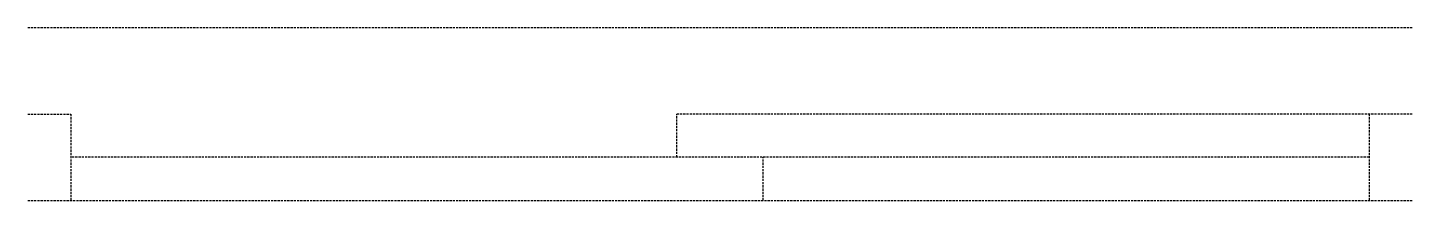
# Model space of a CAD drawing. Header units: millimetres. Extents: x 572 to 732, y 1660 to 1680.
import ezdxf

# ---------------------------------------------------------------- set-up
doc = ezdxf.new("R2010")
doc.units = ezdxf.units.MM
doc.linetypes.add('HIDDEN', pattern=[0.375, 0.25, -0.125])

msp = doc.modelspace()

# ---------------------------------------------------------------- linework, layer by layer
at = {"linetype": 'HIDDEN'}
for p, q in [((572.48, 1679.77), (732.48, 1679.77)), ((572.48, 1669.77), (577.48, 1669.77)), ((577.48, 1669.77), (577.48, 1659.77)), ((732.48, 1669.77), (647.48, 1669.77)), ((647.48, 1664.77), (647.48, 1669.77)), ((727.48, 1669.77), (727.48, 1659.77)), ((727.48, 1664.77), (577.48, 1664.77)), ((657.48, 1659.77), (657.48, 1664.77)), ((572.48, 1659.77), (732.48, 1659.77))]:
    msp.add_line(p, q, dxfattribs=at)

doc.saveas('drawing.dxf')
